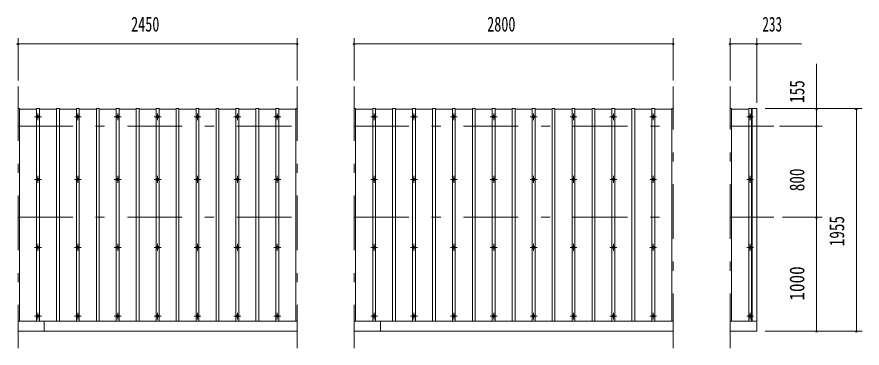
# Model space of a CAD drawing. Units: millimetres, scale not verified. Extents: x -23352 to 23352, y -10500 to 10500.
# Drawn here: x -15051 to -7633, y 6538 to 9448 of the extents above; entities that cross this region are included whole.
import ezdxf
from ezdxf.enums import TextEntityAlignment as Align

# ---------------------------------------------------------------- set-up
doc = ezdxf.new("R2010")
doc.units = ezdxf.units.MM
doc.header["$LTSCALE"] = 40
doc.linetypes.add('USER3', pattern=[24, 12, -5, 2, -5])
for name, color, linetype, lineweight in [('0-2_1-0BOLD', 7, 'Continuous', 18), ('0-3_1-2CENTER', 3, 'USER3', 18), ('0-4_1-4THIN', 4, 'Continuous', 18), ('0-5_1-5DIM', 3, 'Continuous', 18)]:
    doc.layers.add(name, color=color, linetype=linetype, lineweight=lineweight)
doc.styles.add('ＭＳ ゴシック', font='')
doc.styles.get('ＭＳ ゴシック').set_extended_font_data('MS Gothic')

msp = doc.modelspace()

# ---------------------------------------------------------------- linework, layer by layer
at = {"layer": '0-2_1-0BOLD'}
for p, q in [((-8557.69, 8642.67), (-8597.69, 8642.67)), ((-8597.69, 8642.67), (-8597.69, 6774.16)), ((-8557.69, 6687.67), (-8557.69, 8642.67)), ((-12590.69, 6774.16), (-15040.69, 6774.16)), ((-14810.69, 6774.16), (-14810.69, 6687.67)), ((-9290.69, 6774.16), (-12090.69, 6774.16)), ((-11860.69, 6774.16), (-11860.69, 6687.67)), ((-8557.69, 6774.16), (-8790.69, 6774.16)), ((-15040.69, 6687.67), (-12590.69, 6687.67)), ((-12090.69, 6687.67), (-9290.69, 6687.67)), ((-8790.69, 6687.67), (-8557.69, 6687.67))]:
    msp.add_line(p, q, dxfattribs=at)
for centre in [(-14865.69, 8570.29), (-14515.69, 8570.29), (-14165.69, 8570.29), (-13815.69, 8570.29), (-13465.69, 8570.29), (-13115.69, 8570.29), (-13115.69, 8570.29), (-12765.69, 8570.29), (-11915.69, 8570.29), (-11565.69, 8570.29), (-11215.69, 8570.29), (-10865.69, 8570.29), (-10515.69, 8570.29), (-10165.69, 8570.29), (-9815.69, 8570.29), (-9815.69, 8570.29), (-9465.69, 8570.29), (-8615.69, 8570.29), (-14865.69, 8020.59), (-14515.69, 8020.59), (-14165.69, 8020.59), (-13815.69, 8020.59), (-13465.69, 8020.59), (-13115.69, 8020.59), (-13115.69, 8020.59), (-12765.69, 8020.59), (-11915.69, 8020.59), (-11565.69, 8020.59), (-11215.69, 8020.59), (-10865.69, 8020.59), (-10515.69, 8020.59), (-10165.69, 8020.59), (-9815.69, 8020.59), (-9815.69, 8020.59), (-9465.69, 8020.59), (-8615.69, 8020.59), (-14865.69, 7422.81), (-14515.69, 7422.81), (-14165.69, 7422.81), (-13815.69, 7422.81), (-13465.69, 7422.81), (-13115.69, 7422.81), (-13115.69, 7422.81), (-12765.69, 7422.81), (-11915.69, 7422.81), (-11565.69, 7422.81), (-11215.69, 7422.81), (-10865.69, 7422.81), (-10515.69, 7422.81), (-10165.69, 7422.81), (-9815.69, 7422.81), (-9815.69, 7422.81), (-9465.69, 7422.81), (-8615.69, 7422.81), (-14865.69, 6819.1), (-14515.69, 6819.1), (-14165.69, 6819.1), (-13815.69, 6819.1), (-13465.69, 6819.1), (-13115.69, 6819.1), (-13115.69, 6819.1), (-12765.69, 6819.1), (-11915.69, 6819.1), (-11565.69, 6819.1), (-11215.69, 6819.1), (-10865.69, 6819.1), (-10515.69, 6819.1), (-10165.69, 6819.1), (-9815.69, 6819.1), (-9815.69, 6819.1), (-9465.69, 6819.1), (-8615.69, 6819.1)]:
    msp.add_circle(centre, 10, dxfattribs=at)
at = {"layer": '0-3_1-2CENTER'}
for p, q in [((-15040.69, 8837.68), (-15040.69, 6537.67)), ((-12590.69, 8837.68), (-12590.69, 6537.67)), ((-12090.69, 8837.68), (-12090.69, 6537.67)), ((-9290.69, 6537.67), (-9290.69, 8837.68)), ((-9290.69, 6537.67), (-9290.69, 8837.68)), ((-8790.69, 6537.67), (-8790.69, 8837.68)), ((-14895.69, 8570.29), (-14835.69, 8570.29)), ((-14865.69, 8540.28), (-14865.69, 8600.28)), ((-14545.69, 8570.29), (-14485.69, 8570.29)), ((-14515.69, 8600.28), (-14515.69, 8540.28)), ((-14135.69, 8570.29), (-14195.69, 8570.29)), ((-14165.69, 8540.28), (-14165.69, 8600.28)), ((-13845.69, 8570.29), (-13785.69, 8570.29)), ((-13815.69, 8600.28), (-13815.69, 8540.28)), ((-13495.69, 8570.29), (-13435.69, 8570.29)), ((-13465.69, 8600.28), (-13465.69, 8540.28)), ((-13145.69, 8570.29), (-13085.69, 8570.29)), ((-13115.69, 8540.28), (-13115.69, 8600.28)), ((-13115.69, 8600.28), (-13115.69, 8540.28)), ((-12795.69, 8570.29), (-12735.69, 8570.29)), ((-12765.69, 8600.28), (-12765.69, 8540.28)), ((-11945.69, 8570.29), (-11885.69, 8570.29)), ((-11915.69, 8540.28), (-11915.69, 8600.28)), ((-11595.69, 8570.29), (-11535.69, 8570.29)), ((-11565.69, 8600.28), (-11565.69, 8540.28)), ((-11245.69, 8570.29), (-11185.69, 8570.29)), ((-11215.69, 8600.28), (-11215.69, 8540.28)), ((-10835.69, 8570.29), (-10895.69, 8570.29)), ((-10865.69, 8540.28), (-10865.69, 8600.28)), ((-10545.69, 8570.29), (-10485.69, 8570.29)), ((-10515.69, 8600.28), (-10515.69, 8540.28)), ((-10195.69, 8570.29), (-10135.69, 8570.29)), ((-10165.69, 8600.28), (-10165.69, 8540.28)), ((-9845.69, 8570.29), (-9785.69, 8570.29)), ((-9815.69, 8540.28), (-9815.69, 8600.28)), ((-9815.69, 8600.28), (-9815.69, 8540.28)), ((-9435.69, 8570.29), (-9495.69, 8570.29)), ((-9465.69, 8540.28), (-9465.69, 8600.28)), ((-8645.68, 8570.29), (-8585.69, 8570.29)), ((-8615.69, 8600.28), (-8615.69, 8540.28)), ((-15040.69, 8487.67), (-12590.69, 8487.67)), ((-12090.69, 8487.67), (-9290.69, 8487.67)), ((-8790.69, 8487.67), (-8407.69, 8487.67)), ((-14835.69, 8020.59), (-14895.69, 8020.59)), ((-14865.69, 8050.59), (-14865.69, 7990.59)), ((-14485.69, 8020.59), (-14545.69, 8020.59)), ((-14515.69, 7990.59), (-14515.69, 8050.59)), ((-14135.69, 8020.59), (-14195.69, 8020.59)), ((-14165.69, 8050.59), (-14165.69, 7990.59)), ((-13845.69, 8020.59), (-13785.69, 8020.59)), ((-13815.69, 7990.59), (-13815.69, 8050.59)), ((-13495.69, 8020.59), (-13435.69, 8020.59)), ((-13465.69, 7990.59), (-13465.69, 8050.59)), ((-13085.69, 8020.59), (-13145.69, 8020.59)), ((-13115.69, 8050.59), (-13115.69, 7990.59)), ((-13115.69, 7990.59), (-13115.69, 8050.59)), ((-12795.69, 8020.59), (-12735.69, 8020.59)), ((-12765.69, 7990.59), (-12765.69, 8050.59)), ((-11885.69, 8020.59), (-11945.69, 8020.59)), ((-11915.69, 8050.59), (-11915.69, 7990.59)), ((-11595.69, 8020.59), (-11535.69, 8020.59)), ((-11565.69, 7990.59), (-11565.69, 8050.59)), ((-11245.69, 8020.59), (-11185.69, 8020.59)), ((-11215.69, 7990.59), (-11215.69, 8050.59)), ((-10835.69, 8020.59), (-10895.69, 8020.59)), ((-10865.69, 8050.59), (-10865.69, 7990.59)), ((-10485.69, 8020.59), (-10545.69, 8020.59)), ((-10515.69, 7990.59), (-10515.69, 8050.59)), ((-10135.69, 8020.59), (-10195.69, 8020.59)), ((-10165.69, 7990.59), (-10165.69, 8050.59)), ((-9785.69, 8020.59), (-9845.69, 8020.59)), ((-9815.69, 8050.59), (-9815.69, 7990.59)), ((-9815.69, 7990.59), (-9815.69, 8050.59)), ((-9495.69, 8020.59), (-9435.69, 8020.59)), ((-9465.69, 8050.59), (-9465.69, 7990.59)), ((-8585.69, 8020.59), (-8645.68, 8020.59)), ((-8615.69, 7990.59), (-8615.69, 8050.59)), ((-15040.69, 7687.67), (-12590.69, 7687.67)), ((-12090.69, 7687.67), (-9290.69, 7687.67)), ((-8790.69, 7687.67), (-8407.69, 7687.67)), ((-14835.69, 7422.81), (-14895.69, 7422.81)), ((-14865.69, 7452.81), (-14865.69, 7392.8)), ((-14485.69, 7422.81), (-14545.69, 7422.81)), ((-14515.69, 7392.8), (-14515.69, 7452.81)), ((-14135.69, 7422.81), (-14195.69, 7422.81)), ((-14165.69, 7452.81), (-14165.69, 7392.8)), ((-13845.69, 7422.81), (-13785.69, 7422.81)), ((-13815.69, 7392.8), (-13815.69, 7452.81)), ((-13495.69, 7422.81), (-13435.69, 7422.81)), ((-13465.69, 7392.8), (-13465.69, 7452.81)), ((-13085.69, 7422.81), (-13145.69, 7422.81)), ((-13115.69, 7452.81), (-13115.69, 7392.8)), ((-13115.69, 7392.8), (-13115.69, 7452.81)), ((-12795.69, 7422.81), (-12735.69, 7422.81)), ((-12765.69, 7392.8), (-12765.69, 7452.81)), ((-11885.69, 7422.81), (-11945.69, 7422.81)), ((-11915.69, 7452.81), (-11915.69, 7392.8)), ((-11595.69, 7422.81), (-11535.69, 7422.81)), ((-11565.69, 7392.8), (-11565.69, 7452.81)), ((-11245.69, 7422.81), (-11185.69, 7422.81)), ((-11215.69, 7392.8), (-11215.69, 7452.81)), ((-10835.69, 7422.81), (-10895.69, 7422.81)), ((-10865.69, 7452.81), (-10865.69, 7392.8)), ((-10485.69, 7422.81), (-10545.69, 7422.81)), ((-10515.69, 7392.8), (-10515.69, 7452.81)), ((-10135.69, 7422.81), (-10195.69, 7422.81)), ((-10165.69, 7392.8), (-10165.69, 7452.81)), ((-9785.69, 7422.81), (-9845.69, 7422.81)), ((-9815.69, 7452.81), (-9815.69, 7392.8)), ((-9815.69, 7392.8), (-9815.69, 7452.81)), ((-9435.69, 7422.81), (-9495.69, 7422.81)), ((-9465.69, 7452.81), (-9465.69, 7392.8)), ((-8585.69, 7422.81), (-8645.68, 7422.81)), ((-8615.69, 7452.81), (-8615.69, 7392.8)), ((-14865.69, 6849.1), (-14865.69, 6789.1)), ((-14515.69, 6789.1), (-14515.69, 6849.1)), ((-14165.69, 6849.1), (-14165.69, 6789.1)), ((-13815.69, 6789.1), (-13815.69, 6849.1)), ((-13465.69, 6789.1), (-13465.69, 6849.1)), ((-13115.69, 6849.1), (-13115.69, 6789.1)), ((-13115.69, 6789.1), (-13115.69, 6849.1)), ((-12765.69, 6789.1), (-12765.69, 6849.1)), ((-11915.69, 6849.1), (-11915.69, 6789.1)), ((-11565.69, 6789.1), (-11565.69, 6849.1)), ((-11215.69, 6789.1), (-11215.69, 6849.1)), ((-10865.69, 6849.1), (-10865.69, 6789.1)), ((-10515.69, 6789.1), (-10515.69, 6849.1)), ((-10165.69, 6789.1), (-10165.69, 6849.1)), ((-9815.69, 6849.1), (-9815.69, 6789.1)), ((-9815.69, 6789.1), (-9815.69, 6849.1)), ((-9465.69, 6849.1), (-9465.69, 6789.1)), ((-8615.69, 6789.1), (-8615.69, 6849.1)), ((-14895.69, 6819.1), (-14835.69, 6819.1)), ((-14545.69, 6819.1), (-14485.69, 6819.1)), ((-14195.69, 6819.1), (-14135.69, 6819.1)), ((-13845.69, 6819.1), (-13785.69, 6819.1)), ((-13495.69, 6819.1), (-13435.69, 6819.1)), ((-13145.69, 6819.1), (-13085.69, 6819.1)), ((-12795.69, 6819.1), (-12735.69, 6819.1)), ((-11945.69, 6819.1), (-11885.69, 6819.1)), ((-11595.69, 6819.1), (-11535.69, 6819.1)), ((-11245.69, 6819.1), (-11185.69, 6819.1)), ((-10895.69, 6819.1), (-10835.69, 6819.1)), ((-10545.69, 6819.1), (-10485.69, 6819.1)), ((-10195.69, 6819.1), (-10135.69, 6819.1)), ((-9845.69, 6819.1), (-9785.69, 6819.1)), ((-9495.69, 6819.1), (-9435.69, 6819.1)), ((-8585.69, 6819.1), (-8645.68, 6819.1))]:
    msp.add_line(p, q, dxfattribs=at)
at = {"layer": '0-4_1-4THIN'}
for p, q in [((-15028.19, 8642.67), (-15040.69, 8642.67)), ((-15028.19, 6774.16), (-15028.19, 8642.67)), ((-15028.19, 8638.43), (-14878.19, 8638.43)), ((-14853.19, 8638.43), (-14703.19, 8638.43)), ((-14703.19, 8642.67), (-14703.19, 6774.16)), ((-14678.19, 6774.16), (-14678.19, 8642.67)), ((-14678.19, 6774.16), (-14678.19, 8642.67)), ((-14678.19, 8638.43), (-14528.19, 8638.43)), ((-14503.19, 8638.43), (-14353.19, 8638.43)), ((-14328.19, 8638.43), (-14178.19, 8638.43)), ((-14153.19, 8638.43), (-14003.19, 8638.43)), ((-13978.19, 8638.43), (-13828.19, 8638.43)), ((-13803.19, 8638.43), (-13653.19, 8638.43)), ((-13628.19, 8638.43), (-13478.19, 8638.43)), ((-13453.19, 8638.43), (-13303.19, 8638.43)), ((-13303.19, 8642.67), (-13303.19, 6774.16)), ((-13303.19, 8642.67), (-13303.19, 6774.16)), ((-13278.19, 6774.16), (-13278.19, 8642.67)), ((-13278.19, 8638.43), (-13128.19, 8638.43)), ((-13128.19, 8642.67), (-13128.19, 6774.16)), ((-13128.19, 8642.67), (-13128.19, 6774.16)), ((-13103.19, 6774.16), (-13103.19, 8642.67)), ((-13103.19, 8638.43), (-12953.19, 8638.43)), ((-12928.19, 8638.43), (-12778.19, 8638.43)), ((-12753.19, 8638.43), (-12603.19, 8638.43)), ((-12603.19, 8642.67), (-12603.19, 6774.16)), ((-12590.69, 8642.67), (-12603.19, 8642.67)), ((-12078.19, 8642.67), (-12090.69, 8642.67)), ((-12078.19, 6774.16), (-12078.19, 8642.67)), ((-12078.19, 8638.43), (-11928.19, 8638.43)), ((-11903.19, 8638.43), (-11753.19, 8638.43)), ((-11728.19, 8638.43), (-11578.19, 8638.43)), ((-11553.19, 8638.43), (-11403.19, 8638.43)), ((-11378.19, 8638.43), (-11228.19, 8638.43)), ((-11203.19, 8638.43), (-11053.19, 8638.43)), ((-11028.19, 8638.43), (-10878.19, 8638.43)), ((-10853.19, 8638.43), (-10703.19, 8638.43)), ((-10678.19, 8638.43), (-10528.19, 8638.43)), ((-10503.19, 8638.43), (-10353.19, 8638.43)), ((-10328.19, 8638.43), (-10178.19, 8638.43)), ((-10153.19, 8638.43), (-10003.19, 8638.43)), ((-10003.19, 8642.67), (-10003.19, 6774.16)), ((-9978.19, 6774.16), (-9978.19, 8642.67)), ((-9978.19, 6774.16), (-9978.19, 8642.67)), ((-9978.19, 8638.43), (-9828.19, 8638.43)), ((-9828.19, 8642.67), (-9828.19, 6774.16)), ((-9803.19, 6774.16), (-9803.19, 8642.67)), ((-9803.19, 6774.16), (-9803.19, 8642.67)), ((-9803.19, 8638.43), (-9653.19, 8638.43)), ((-9628.19, 8638.43), (-9478.19, 8638.43)), ((-9478.19, 8642.67), (-9478.19, 6774.16)), ((-9453.19, 8642.67), (-9478.19, 8642.67)), ((-9453.19, 6774.16), (-9453.19, 8642.67)), ((-9453.19, 8638.43), (-9303.19, 8638.43)), ((-9303.19, 8642.67), (-9303.19, 6774.16)), ((-9303.19, 8642.67), (-9303.19, 6774.16)), ((-9290.69, 8642.67), (-9303.19, 8642.67)), ((-8778.18, 8642.67), (-8790.69, 8642.67)), ((-8778.18, 6774.16), (-8778.18, 8642.67)), ((-8778.18, 6774.16), (-8778.18, 8642.67)), ((-8778.18, 8638.43), (-8628.18, 8638.43)), ((-8628.19, 8642.67), (-8628.19, 6774.16)), ((-8603.19, 8642.67), (-8628.19, 8642.67)), ((-8603.19, 6774.16), (-8603.19, 8642.67)), ((-8603.19, 8638.43), (-8597.69, 8638.43))]:
    msp.add_line(p, q, dxfattribs=at)
for points in [[(-14853.19, 6774.16), (-14853.19, 8642.67), (-14878.19, 8642.67), (-14878.19, 6774.16)], [(-14678.19, 8642.67), (-14703.19, 8642.67), (-14703.19, 6774.16)], [(-14503.19, 6774.16), (-14503.19, 8642.67), (-14528.19, 8642.67), (-14528.19, 6774.16)], [(-14328.19, 6774.16), (-14328.19, 8642.67), (-14353.19, 8642.67), (-14353.19, 6774.16)], [(-14153.19, 6774.16), (-14153.19, 8642.67), (-14178.19, 8642.67), (-14178.19, 6774.16)], [(-13978.19, 6774.16), (-13978.19, 8642.67), (-14003.19, 8642.67), (-14003.19, 6774.16)], [(-13803.19, 6774.16), (-13803.19, 8642.67), (-13828.19, 8642.67), (-13828.19, 6774.16)], [(-13628.19, 6774.16), (-13628.19, 8642.67), (-13653.19, 8642.67), (-13653.19, 6774.16)], [(-13453.19, 6774.16), (-13453.19, 8642.67), (-13478.19, 8642.67), (-13478.19, 6774.16)], [(-13278.19, 6774.16), (-13278.19, 8642.67), (-13303.19, 8642.67)], [(-13103.19, 6774.16), (-13103.19, 8642.67), (-13128.19, 8642.67)], [(-12928.19, 6774.16), (-12928.19, 8642.67), (-12953.19, 8642.67), (-12953.19, 6774.16)], [(-12753.19, 6774.16), (-12753.19, 8642.67), (-12778.19, 8642.67), (-12778.19, 6774.16)], [(-11903.19, 6774.16), (-11903.19, 8642.67), (-11928.19, 8642.67), (-11928.19, 6774.16)], [(-11728.19, 6774.16), (-11728.19, 8642.67), (-11753.19, 8642.67), (-11753.19, 6774.16)], [(-11553.19, 6774.16), (-11553.19, 8642.67), (-11578.19, 8642.67), (-11578.19, 6774.16)], [(-11378.19, 6774.16), (-11378.19, 8642.67), (-11403.19, 8642.67), (-11403.19, 6774.16)], [(-11203.19, 6774.16), (-11203.19, 8642.67), (-11228.19, 8642.67), (-11228.19, 6774.16)], [(-11028.19, 6774.16), (-11028.19, 8642.67), (-11053.19, 8642.67), (-11053.19, 6774.16)], [(-10853.19, 6774.16), (-10853.19, 8642.67), (-10878.19, 8642.67), (-10878.19, 6774.16)], [(-10678.19, 6774.16), (-10678.19, 8642.67), (-10703.19, 8642.67), (-10703.19, 6774.16)], [(-10503.19, 6774.16), (-10503.19, 8642.67), (-10528.19, 8642.67), (-10528.19, 6774.16)], [(-10328.19, 6774.16), (-10328.19, 8642.67), (-10353.19, 8642.67), (-10353.19, 6774.16)], [(-10153.19, 6774.16), (-10153.19, 8642.67), (-10178.19, 8642.67), (-10178.19, 6774.16)], [(-9978.19, 8642.67), (-10003.19, 8642.67), (-10003.19, 6774.16)], [(-9803.19, 8642.67), (-9828.19, 8642.67), (-9828.19, 6774.16)], [(-9628.19, 6774.16), (-9628.19, 8642.67), (-9653.19, 8642.67), (-9653.19, 6774.16)]]:
    msp.add_lwpolyline(points, dxfattribs=at)
at = {"layer": '0-5_1-5DIM'}
for p, q in [((-15030.69, 9212.48), (-15050.69, 9212.48)), ((-15040.69, 9262.48), (-15040.69, 8887.68)), ((-15040.69, 9212.48), (-12590.69, 9212.48)), ((-12580.69, 9212.48), (-12600.69, 9212.48)), ((-12580.69, 9212.48), (-12600.69, 9212.48)), ((-12590.69, 8912.48), (-12590.69, 9262.48)), ((-12590.69, 9262.48), (-12590.69, 8887.68)), ((-12080.69, 9212.48), (-12100.69, 9212.48)), ((-12090.69, 9262.48), (-12090.69, 8887.68)), ((-12090.69, 9212.48), (-9290.69, 9212.48)), ((-9280.69, 9212.48), (-9300.69, 9212.48)), ((-9280.69, 9212.48), (-9300.69, 9212.48)), ((-9290.69, 8912.48), (-9290.69, 9262.48)), ((-9290.69, 9262.48), (-9290.69, 8887.68)), ((-8780.69, 9212.48), (-8800.69, 9212.48)), ((-8790.69, 9262.48), (-8790.69, 8887.68)), ((-8790.69, 9212.48), (-8557.69, 9212.48)), ((-8547.69, 9212.48), (-8567.69, 9212.48)), ((-8547.68, 9212.48), (-8567.68, 9212.48)), ((-8557.69, 9262.48), (-8557.69, 8692.67)), ((-8557.69, 9212.48), (-8165.19, 9212.48)), ((-8557.68, 8762.48), (-8557.68, 9262.48)), ((-8032.69, 8642.67), (-8032.69, 9035.17)), ((-7632.69, 8642.67), (-8482.69, 8642.67)), ((-8022.69, 8642.67), (-8042.69, 8642.67)), ((-8032.69, 8487.67), (-8032.69, 8642.67)), ((-7672.69, 8642.67), (-7692.69, 8642.67)), ((-7982.69, 8487.67), (-8357.69, 8487.67)), ((-8022.69, 8487.67), (-8042.69, 8487.67)), ((-8032.69, 7687.67), (-8032.69, 8487.67)), ((-8332.69, 7687.67), (-7982.69, 7687.67)), ((-8022.69, 7687.67), (-8042.69, 7687.67)), ((-8032.69, 6687.67), (-8032.69, 7687.67)), ((-8482.69, 6687.67), (-7632.69, 6687.67)), ((-8022.69, 6687.67), (-8042.69, 6687.67)), ((-7672.69, 6687.67), (-7692.69, 6687.67))]:
    msp.add_line(p, q, dxfattribs=at)
msp.add_lwpolyline([(-7682.69, 6687.67), (-7682.69, 8642.67), (-7682.69, 6687.67)], dxfattribs=at)
for centre in [(-15040.69, 9212.48), (-12590.69, 9212.48), (-12590.69, 9212.48), (-12090.69, 9212.48), (-9290.69, 9212.48), (-9290.69, 9212.48), (-8790.69, 9212.48), (-8557.69, 9212.48), (-8557.68, 9212.48), (-8032.69, 8642.67), (-7682.69, 8642.67), (-8032.69, 8487.67), (-8032.69, 7687.67), (-8032.69, 6687.67), (-7682.69, 6687.67)]:
    msp.add_arc(centre, 10, 180, 0, dxfattribs=at)

# ---------------------------------------------------------------- texts
at = {"layer": '0-5_1-5DIM', "color": 7, "style": 'ＭＳ ゴシック'}
for s, width, p in [('2450', 0.7, (-14048.19, 9280.25)), ('2800', 0.7, (-10923.19, 9280.25)), ('233', 0.65, (-8507.69, 9280.25))]:
    msp.add_text(s, height=130.2, dxfattribs=dict(at, width=width)).set_placement(p, align=Align.BOTTOM_LEFT)
for s, width, p in [('155', 0.75, (-8100.45, 8692.67)), ('800', 0.75, (-8100.45, 7916.42)), ('1955', 0.75, (-7750.45, 7432.67)), ('1000', 0.85, (-8100.45, 6955.17))]:
    msp.add_text(s, height=130.2, rotation=90, dxfattribs=dict(at, width=width)).set_placement(p, align=Align.BOTTOM_LEFT)

doc.saveas('drawing.dxf')
